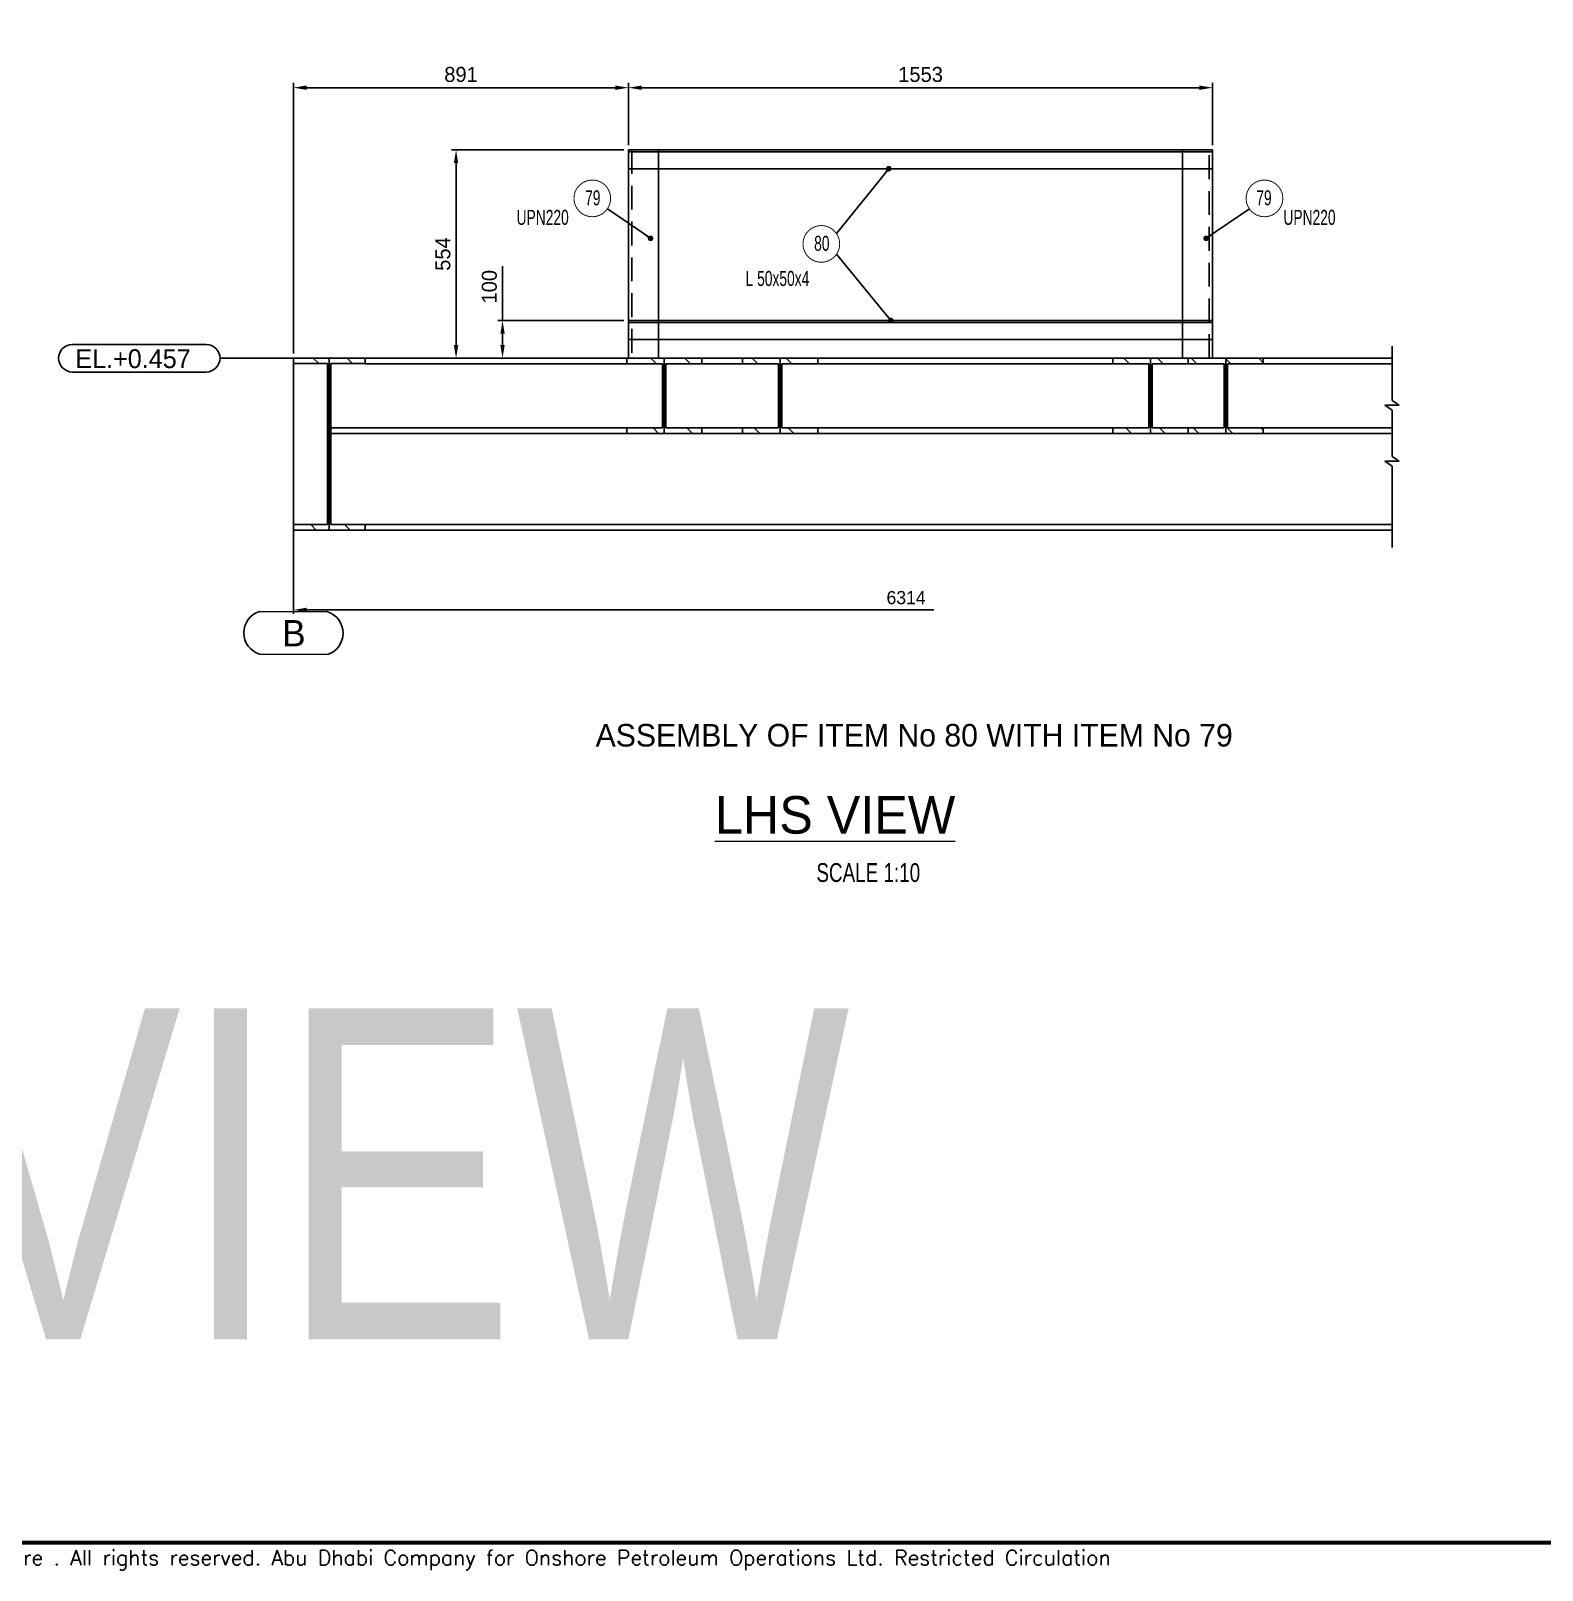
# Model space of a CAD drawing. Header units: millimetres. Extents: x 0 to 16187, y -20471 to 6290.
# Drawn here: x 5937.8 to 6339.7, y 3874.1 to 4283.5 of the extents above; entities that cross this region are included whole.
import ezdxf
from ezdxf.enums import TextEntityAlignment as Align

# ---------------------------------------------------------------- set-up
doc = ezdxf.new("R2018")
doc.units = ezdxf.units.MM
doc.header["$PDSIZE"] = -1
doc.linetypes.add('HIDDEN', pattern=[9.525, 6.35, -3.175])
doc.layers.add('BORDER1', color=3, linetype='Continuous')
doc.layers.add('BORDER2', color=7, linetype='Continuous')
doc.styles.add('ROMANC', font='ROMANC', dxfattribs={"height": 5})
doc.styles.add('ROMAND-1', font='ic-romand.shx')
doc.styles.add('ROMANS', font='ROMANS.shx', dxfattribs={"width": 0.8})
doc.styles.add('ROMANT', font='ROMANT', dxfattribs={"height": 4})
doc.styles.add('SLDTEXTSTYLE0', font='TXT', dxfattribs={"width": 0.75})
doc.styles.add('SLDTEXTSTYLE2', font='TXT', dxfattribs={"width": 0.686449})
doc.dimstyles.new('AM_ISO', dxfattribs={"dimtxt": 3.5, "dimasz": 3.5, "dimexe": 1, "dimexo": 1, "dimgap": 1.5, "dimtad": 1, "dimdsep": 46, "dimtxsty": 'Standard', "dimcen": 0, "dimclrd": 1, "dimclre": 1, "dimclrt": 1, "dimadec": 0, "dimazin": 2, "dimtp": 0.1, "dimtm": 0.1, "dimtfac": 0.71, "dimtdec": 3, "dimtmove": 0, "dimatfit": 3, "dimfxl": 1, "dimlwd": -1, "dimlwe": -1, "dimarcsym": 1})
doc.dimstyles.new('AM_ISO$7', dxfattribs={"dimtxt": 3.5, "dimasz": 3.5, "dimexe": 1, "dimexo": 1, "dimgap": 1.5, "dimtad": 1, "dimtoh": 1, "dimdsep": 46, "dimtxsty": 'Standard', "dimcen": 0, "dimclrd": 1, "dimclre": 1, "dimclrt": 1, "dimadec": 0, "dimazin": 2, "dimtp": 0.1, "dimtm": 0.1, "dimtfac": 0.71, "dimtdec": 3, "dimtmove": 0, "dimatfit": 3, "dimfxl": 1, "dimlwd": -1, "dimlwe": -1, "dimarcsym": 1})
pattern_1 = [(135, (8009.118, 5702.5), (-4.490128, -4.490128), [])]

# ---------------------------------------------------------------- blocks, each defined once
blk = doc.blocks.new('*U609')
at = {"layer": 'BORDER1', "color": 154, "true_color": 0x1859a9, "const_width": 1}
blk.add_lwpolyline([(1.81, 811), (1144, 811), (1144, 0), (0, 0), (0, 811)], close=True, dxfattribs=at)
at = {"layer": 'BORDER2', "color": 154, "true_color": 0x1859a9, "style": 'ROMANS'}
blk.add_text('2017 ADNOC Onshore . All rights reserved. Abu Dhabi Company for Onshore Petroleum Operations Ltd. Restricted Circulation', height=4, dxfattribs=at).set_placement((489.5, -2), align=Align.TOP_CENTER)
at = {"layer": 'BORDER2', "flags": 8}
for tag, height, style, p in [('REV-A', 3.24, 'ROMANS', (986.93, 140.25)), ('RE-A', 8.06, 'ROMANT', (1084.63, 7.17))]:
    blk.add_attdef(tag, text='', height=height, dxfattribs=dict(at, style=style)).set_placement(p, align=Align.CENTER)
at = {"layer": 'BORDER2', "style": 'ROMANS', "width": 3.830216}
blk.add_attdef('DATE-A', text='', height=3.24, dxfattribs=at).set_placement((995.51, 140.25), (1008.51, 140.25), align=Align.FIT)
at = {"layer": 'BORDER2'}
for tag, height, style, p in [('DRN-A', 3.24, 'ROMANS', (1018.38, 140.25)), ('CHD-A', 3.24, 'ROMANS', (1032.35, 140.25)), ('APD-A', 3.24, 'ROMANS', (1046.64, 140.25)), ('CONS_CONT_VEND', 4.2, 'ROMANC', (1061.39, 72.83))]:
    blk.add_attdef(tag, text='', height=height, dxfattribs=dict(at, style=style)).set_placement(p, align=Align.CENTER)
at = {"layer": 'BORDER2', "style": 'ROMANS', "width": 0.8}
for tag, p, height in [('1:X', (997.23, 122.55), 3.5), ('LOC', (1042.74, 122.55), 3.5), ('PROJ_NO', (1118.64, 122.55), 3.5), ('CONS_DRG_NO', (1011, 63), 3)]:
    blk.add_attdef(tag, p, '', height=height, dxfattribs=at)
at = {"layer": 'BORDER2', "lineweight": 30, "width": 0.8, "flags": 104}
blk.add_attdef('COMMENTS-A', text='', height=2.2, dxfattribs=at).set_placement((1055.21, 142.07), align=Align.MIDDLE_LEFT)
at = {"layer": 'BORDER2', "style": 'ROMANS', "width": 0.8}
for tag, p in [('PROJECT_TITLE_1', (1061.07, 55.35)), ('PROJECT_TITLE_2', (1061.07, 49.3))]:
    blk.add_attdef(tag, text='', height=3.5, dxfattribs=at).set_placement(p, align=Align.MIDDLE)
at = {"layer": 'BORDER2', "style": 'ROMANT', "width": 0.8}
for tag, p in [('DRG_TITLE_1', (1061.07, 36.31)), ('DRG_TITLE_2', (1061.07, 28.31)), ('DRG_TITLE_3', (1061.07, 20.31))]:
    blk.add_attdef(tag, text='', height=5, dxfattribs=at).set_placement(p, align=Align.CENTER)
at = {"layer": 'BORDER2', "style": 'ROMANT'}
for tag, p in [('AR', (995, 7.17)), ('PA', (1011.74, 7.17)), ('DC', (1028.45, 7.17)), ('TS', (1120.84, 7.17))]:
    blk.add_attdef(tag, p, '', height=8.06, dxfattribs=at)
for tag, p in [('SRNO', (1074.7, 7.17)), ('SH', (1115.8, 7.18))]:
    blk.add_attdef(tag, text='', height=8.06, dxfattribs=at).set_placement(p, align=Align.RIGHT)
at = {"layer": 'BORDER2', "style": 'ROMANS', "flags": 2}
blk.add_attdef('TB_VERSION', text='', height=2, dxfattribs=at).set_placement((1, -1), align=Align.TOP_LEFT)
blk = doc.blocks.new('A$7E9318A251333')
at = {"color": 1}
blk.add_line((13.2, 77.37), (13.2, 11.43), dxfattribs=at)
at = {"color": 1, "ltscale": 0.2}
blk.add_line((4.15, 11.48), (22.25, 11.39), dxfattribs=at)
at = {"color": 1, "linetype": 'Continuous', "lineweight": 25}
blk.add_line((4.14, 0.09), (22.29, 0.01), dxfattribs=at)
at = {"color": 1, "ltscale": 0.2}
for centre, radius, start, end in [((5.98, 5.79), 5.98, 107.869, 252.0246), ((20.4, 5.69), 5.99, 287.9651, 71.9697)]:
    blk.add_arc(centre, radius, start, end, dxfattribs=at)
at = {"color": 1, "linetype": 'Continuous', "lineweight": 25}
blk.add_text('B', height=7, rotation=359.9537, dxfattribs=at).set_placement((10.17, 2.17))
blk = doc.blocks.new('A$7E9319A1D3A3DF')
at = {"color": 7, "linetype": 'Continuous', "lineweight": 25}
for p, q in [((3.67, 7.35), (39.25, 7.35)), ((3.67, 0), (39.25, 0))]:
    blk.add_line(p, q, dxfattribs=at)
blk.add_line((94.91, 3.67), (42.92, 3.67))
for centre, start, end in [((3.67, 3.67), 90, 270), ((39.25, 3.67), 270, 90)]:
    blk.add_arc(centre, 3.67, start, end, dxfattribs=at)
blk.add_text('EL.+0.457', height=5, dxfattribs=at).set_placement((4.45, 1.05))
blk = doc.blocks.new('*D5681')
at = {"color": 1, "linetype": 'ByBlock'}
for p, q in [((6007.62, 4197.7), (6007.62, 4269.64)), ((6093.22, 4268.39), (6011.12, 4268.39)), ((6096.72, 4253.1), (6096.72, 4269.64))]:
    blk.add_line(p, q, dxfattribs=at)
at = {"color": 1}
for points in [[(6011.12, 4268.97), (6011.12, 4267.8), (6007.62, 4268.39)], [(6093.22, 4267.8), (6093.22, 4268.97), (6096.72, 4268.39)]]:
    blk.add_solid(points, dxfattribs=at)
at = {"layer": 'Defpoints', "color": 0}
for p in [(6007.62, 4268.39), (6096.72, 4251.85), (6007.62, 4196.45)]:
    blk.add_point(p, dxfattribs=at)
at = {"color": 1, "insert": (6052.17, 4271.89), "char_height": 4, "attachment_point": 5}
blk.add_mtext('891', dxfattribs=at)
blk = doc.blocks.new('*D5686')
at = {"color": 1, "linetype": 'ByBlock'}
for p, q in [((6096.72, 4253.1), (6096.72, 4269.64)), ((6100.22, 4268.39), (6248.52, 4268.39)), ((6252.02, 4253.1), (6252.02, 4269.64))]:
    blk.add_line(p, q, dxfattribs=at)
at = {"color": 1}
for points in [[(6100.22, 4268.97), (6100.22, 4267.8), (6096.72, 4268.39)], [(6248.52, 4267.8), (6248.52, 4268.97), (6252.02, 4268.39)]]:
    blk.add_solid(points, dxfattribs=at)
at = {"layer": 'Defpoints', "color": 0}
for p in [(6252.02, 4268.39), (6096.72, 4251.85), (6252.02, 4251.85)]:
    blk.add_point(p, dxfattribs=at)
at = {"color": 1, "insert": (6174.37, 4271.89), "char_height": 4, "attachment_point": 5}
blk.add_mtext('1553', dxfattribs=at)
blk = doc.blocks.new('*D5687')
at = {"color": 1, "linetype": 'ByBlock'}
for p, q in [((6095.47, 4251.85), (6049.6, 4251.85)), ((6050.85, 4199.95), (6050.85, 4248.35)), ((6052.95, 4196.45), (6049.6, 4196.45))]:
    blk.add_line(p, q, dxfattribs=at)
at = {"color": 1}
for points in [[(6051.43, 4248.35), (6050.26, 4248.35), (6050.85, 4251.85)], [(6050.26, 4199.95), (6051.43, 4199.95), (6050.85, 4196.45)]]:
    blk.add_solid(points, dxfattribs=at)
at = {"layer": 'Defpoints', "color": 0}
for p in [(6050.85, 4251.85), (6096.72, 4251.85), (6054.2, 4196.45)]:
    blk.add_point(p, dxfattribs=at)
at = {"color": 1, "insert": (6047.35, 4224.15), "char_height": 4, "attachment_point": 5, "rotation": 90}
blk.add_mtext('554', dxfattribs=at)
blk = doc.blocks.new('*D5688')
at = {"color": 1, "linetype": 'ByBlock'}
for p, q in [((6063.21, 4206.45), (6063.21, 4220.95)), ((6095.47, 4206.45), (6061.96, 4206.45)), ((6063.21, 4199.95), (6063.21, 4202.95)), ((6064.15, 4196.45), (6064.46, 4196.45))]:
    blk.add_line(p, q, dxfattribs=at)
at = {"color": 1}
for points in [[(6063.79, 4202.95), (6062.63, 4202.95), (6063.21, 4206.45)], [(6062.63, 4199.95), (6063.79, 4199.95), (6063.21, 4196.45)]]:
    blk.add_solid(points, dxfattribs=at)
at = {"layer": 'Defpoints', "color": 0}
for p in [(6063.21, 4206.45), (6096.72, 4206.45), (6062.9, 4196.45)]:
    blk.add_point(p, dxfattribs=at)
at = {"color": 1, "insert": (6059.71, 4215.45), "char_height": 4, "attachment_point": 5, "rotation": 90}
blk.add_mtext('100', dxfattribs=at)
blk = doc.blocks.new('*D5689')
at = {"color": 1, "linetype": 'ByBlock'}
for p, q in [((6007.62, 4149.75), (6007.62, 4128.5)), ((6011.12, 4129.5), (6177.86, 4129.5))]:
    blk.add_line(p, q, dxfattribs=at)
at = {"color": 1}
blk.add_solid([(6011.12, 4130.09), (6011.12, 4128.92), (6007.62, 4129.5)], dxfattribs=at)
at = {"layer": 'Defpoints', "color": 0}
for p in [(6007.62, 4150.75), (6333.43, 4150.75), (6333.43, 4129.5)]:
    blk.add_point(p, dxfattribs=at)
at = {"color": 1, "insert": (6170.52, 4132.75), "char_height": 3.5, "attachment_point": 5}
blk.add_mtext('6314', dxfattribs=at)

msp = doc.modelspace()

# ---------------------------------------------------------------- hatches: boundary and pattern name
at = {"linetype": 'Continuous', "lineweight": 18}
h = msp.add_hatch(dxfattribs=at)
h.set_pattern_fill('ANSI31', scale=2, angle=90, style=0)
h.set_pattern_definition(pattern_1)
h.paths.add_polyline_path([(6007.61907, 4150.74776), (6017.13907, 4150.74776), (6017.13907, 4196.44776), (6007.61907, 4196.44776), (6007.61907, 4194.99776), (6016.68907, 4194.99776), (6016.68907, 4152.19776), (6007.61907, 4152.19776)], flags=0)
h = msp.add_hatch(dxfattribs=at)
h.set_pattern_fill('ANSI31', scale=2, angle=90, style=0)
h.set_pattern_definition(pattern_1)
h.paths.add_polyline_path([(6026.65907, 4150.74776), (6026.65907, 4152.19776), (6017.58907, 4152.19776), (6017.58907, 4194.99776), (6026.65907, 4194.99776), (6026.65907, 4196.44776), (6017.13907, 4196.44776), (6017.13907, 4150.74776)], flags=0)
h = msp.add_hatch(dxfattribs=at)
h.set_pattern_fill('ANSI31', scale=2, angle=90, style=0)
h.set_pattern_definition(pattern_1)
h.paths.add_polyline_path([(6096.21907, 4176.44776), (6106.21907, 4176.44776), (6106.21907, 4196.44776), (6096.21907, 4196.44776), (6096.21907, 4194.94776), (6105.76907, 4194.94776), (6105.76907, 4177.94776), (6096.21907, 4177.94776)], flags=0)
h = msp.add_hatch(dxfattribs=at)
h.set_pattern_fill('ANSI31', scale=2, angle=90, style=0)
h.set_pattern_definition(pattern_1)
h.paths.add_polyline_path([(6106.21907, 4176.44776), (6116.21907, 4176.44776), (6116.21907, 4177.94776), (6106.66907, 4177.94776), (6106.66907, 4194.94776), (6116.21907, 4194.94776), (6116.21907, 4196.44776), (6106.21907, 4196.44776)], flags=0)
h = msp.add_hatch(dxfattribs=at)
h.set_pattern_fill('ANSI31', scale=2, angle=90, style=0)
h.set_pattern_definition(pattern_1)
h.paths.add_polyline_path([(6136.56907, 4194.94776), (6136.56907, 4177.94776), (6127.01907, 4177.94776), (6127.01907, 4176.44776), (6137.01907, 4176.44776), (6137.01907, 4196.44776), (6127.01907, 4196.44776), (6127.01907, 4194.94776)], flags=0)
h = msp.add_hatch(dxfattribs=at)
h.set_pattern_fill('ANSI31', scale=2, angle=90, style=0)
h.set_pattern_definition(pattern_1)
h.paths.add_polyline_path([(6147.01907, 4196.44776), (6137.01907, 4196.44776), (6137.01907, 4176.44776), (6147.01907, 4176.44776), (6147.01907, 4177.94776), (6137.46907, 4177.94776), (6137.46907, 4194.94776), (6147.01907, 4194.94776)], flags=0)
h = msp.add_hatch(dxfattribs=at)
h.set_pattern_fill('ANSI31', scale=2, angle=90, style=0)
h.set_pattern_definition(pattern_1)
h.paths.add_polyline_path([(6225.51907, 4176.44776), (6235.51907, 4176.44776), (6235.51907, 4196.44776), (6225.51907, 4196.44776), (6225.51907, 4194.94776), (6235.06907, 4194.94776), (6235.06907, 4177.94776), (6225.51907, 4177.94776)], flags=0)
h = msp.add_hatch(dxfattribs=at)
h.set_pattern_fill('ANSI31', scale=2, angle=90, style=0)
h.set_pattern_definition(pattern_1)
h.paths.add_polyline_path([(6235.51907, 4196.44776), (6235.51907, 4176.44776), (6245.51907, 4176.44776), (6245.51907, 4177.94776), (6235.96907, 4177.94776), (6235.96907, 4194.94776), (6245.51907, 4194.94776), (6245.51907, 4196.44776)], flags=0)
h = msp.add_hatch(dxfattribs=at)
h.set_pattern_fill('ANSI31', scale=2, angle=90, style=0)
h.set_pattern_definition(pattern_1)
h.paths.add_polyline_path([(6255.06907, 4194.94776), (6255.06907, 4177.94776), (6245.51907, 4177.94776), (6245.51907, 4176.44776), (6255.51907, 4176.44776), (6255.51907, 4196.44776), (6245.51907, 4196.44776), (6245.51907, 4194.94776)], flags=0)
h = msp.add_hatch(dxfattribs=at)
h.set_pattern_fill('ANSI31', scale=2, angle=90, style=0)
h.set_pattern_definition(pattern_1)
h.paths.add_polyline_path([(6265.51907, 4196.44776), (6255.51907, 4196.44776), (6255.51907, 4176.44776), (6265.51907, 4176.44776), (6265.51907, 4177.94776), (6255.96907, 4177.94776), (6255.96907, 4194.94776), (6265.51907, 4194.94776)], flags=0)

# ---------------------------------------------------------------- linework, layer by layer
at = {"color": 7, "linetype": 'Continuous', "lineweight": 25}
for p, q in [((6097.61907, 4251.84776), (6096.71907, 4251.84776)), ((6096.71907, 4196.44776), (6096.71907, 4251.84776)), ((6097.61907, 4251.84776), (6104.71907, 4251.84776)), ((6244.01907, 4251.84776), (6251.11907, 4251.84776)), ((6252.01907, 4251.84776), (6251.11907, 4251.84776)), ((6252.01907, 4251.84776), (6252.01907, 4196.44776)), ((6104.71907, 4246.84776), (6104.71907, 4206.44776)), ((6244.01907, 4246.84776), (6244.01907, 4206.44776)), ((6104.71907, 4201.44776), (6104.71907, 4196.44776)), ((6244.01907, 4201.44776), (6244.01907, 4196.44776)), ((6007.61907, 4194.99776), (6007.61907, 4196.44776)), ((6007.61907, 4196.44776), (6017.13907, 4196.44776)), ((6016.68907, 4194.99776), (6007.61907, 4194.99776)), ((6016.68907, 4152.19776), (6016.68907, 4194.99776)), ((6017.13907, 4196.44776), (6017.13907, 4150.74776)), ((6017.13907, 4196.44776), (6026.65907, 4196.44776)), ((6026.65907, 4194.99776), (6017.58907, 4194.99776)), ((6017.58907, 4194.99776), (6017.58907, 4152.19776)), ((6026.65907, 4196.44776), (6026.65907, 4194.99776)), ((6096.21907, 4194.94776), (6096.21907, 4196.44776)), ((6096.21907, 4196.44776), (6106.21907, 4196.44776)), ((6105.76907, 4194.94776), (6096.21907, 4194.94776)), ((6097.61907, 4196.44776), (6096.71907, 4196.44776)), ((6105.76907, 4177.94776), (6105.76907, 4194.94776)), ((6106.21907, 4196.44776), (6106.21907, 4176.44776)), ((6106.21907, 4196.44776), (6116.21907, 4196.44776)), ((6116.21907, 4194.94776), (6106.66907, 4194.94776)), ((6106.66907, 4194.94776), (6106.66907, 4177.94776)), ((6116.21907, 4196.44776), (6116.21907, 4194.94776)), ((6127.01907, 4194.94776), (6127.01907, 4196.44776)), ((6127.01907, 4196.44776), (6137.01907, 4196.44776)), ((6136.56907, 4194.94776), (6127.01907, 4194.94776)), ((6136.56907, 4177.94776), (6136.56907, 4194.94776)), ((6137.01907, 4196.44776), (6147.01907, 4196.44776)), ((6137.01907, 4176.44776), (6137.01907, 4196.44776)), ((6147.01907, 4194.94776), (6137.46907, 4194.94776)), ((6137.46907, 4194.94776), (6137.46907, 4177.94776)), ((6147.01907, 4196.44776), (6147.01907, 4194.94776)), ((6225.51907, 4194.94776), (6225.51907, 4196.44776)), ((6225.51907, 4196.44776), (6235.51907, 4196.44776)), ((6235.06907, 4194.94776), (6225.51907, 4194.94776)), ((6235.06907, 4177.94776), (6235.06907, 4194.94776)), ((6235.51907, 4196.44776), (6245.51907, 4196.44776)), ((6235.51907, 4176.44776), (6235.51907, 4196.44776)), ((6245.51907, 4194.94776), (6235.96907, 4194.94776)), ((6235.96907, 4194.94776), (6235.96907, 4177.94776)), ((6245.51907, 4196.44776), (6245.51907, 4194.94776)), ((6245.51907, 4196.44776), (6255.51907, 4196.44776)), ((6255.06907, 4194.94776), (6245.51907, 4194.94776)), ((6255.06907, 4177.94776), (6255.06907, 4194.94776)), ((6255.51907, 4196.44776), (6265.51907, 4196.44776)), ((6255.51907, 4176.44776), (6255.51907, 4196.44776)), ((6265.51907, 4194.94776), (6255.96907, 4194.94776)), ((6255.96907, 4194.94776), (6255.96907, 4177.94776)), ((6265.51907, 4196.44776), (6265.51907, 4194.94776)), ((6096.21907, 4176.44776), (6096.21907, 4177.94776)), ((6096.21907, 4177.94776), (6105.76907, 4177.94776)), ((6106.21907, 4176.44776), (6096.21907, 4176.44776)), ((6116.21907, 4176.44776), (6106.21907, 4176.44776)), ((6106.66907, 4177.94776), (6116.21907, 4177.94776)), ((6116.21907, 4177.94776), (6116.21907, 4176.44776)), ((6127.01907, 4176.44776), (6127.01907, 4177.94776)), ((6127.01907, 4177.94776), (6136.56907, 4177.94776)), ((6137.01907, 4176.44776), (6127.01907, 4176.44776)), ((6147.01907, 4176.44776), (6137.01907, 4176.44776)), ((6137.46907, 4177.94776), (6147.01907, 4177.94776)), ((6147.01907, 4177.94776), (6147.01907, 4176.44776)), ((6225.51907, 4176.44776), (6225.51907, 4177.94776)), ((6225.51907, 4177.94776), (6235.06907, 4177.94776)), ((6235.51907, 4176.44776), (6225.51907, 4176.44776)), ((6245.51907, 4176.44776), (6235.51907, 4176.44776)), ((6235.96907, 4177.94776), (6245.51907, 4177.94776)), ((6245.51907, 4177.94776), (6245.51907, 4176.44776)), ((6245.51907, 4177.94776), (6255.06907, 4177.94776)), ((6255.51907, 4176.44776), (6245.51907, 4176.44776)), ((6265.51907, 4176.44776), (6255.51907, 4176.44776)), ((6255.96907, 4177.94776), (6265.51907, 4177.94776)), ((6265.51907, 4177.94776), (6265.51907, 4176.44776)), ((6007.61907, 4150.74776), (6007.61907, 4152.19776)), ((6007.61907, 4152.19776), (6016.68907, 4152.19776)), ((6017.58907, 4152.19776), (6026.65907, 4152.19776)), ((6026.65907, 4152.19776), (6026.65907, 4150.74776)), ((6017.13907, 4150.74776), (6007.61907, 4150.74776)), ((6026.65907, 4150.74776), (6017.13907, 4150.74776))]:
    msp.add_line(p, q, dxfattribs=at)
for p, q in [((6096.71907, 4251.84776), (6252.01907, 4251.84776)), ((6096.71907, 4251.34776), (6252.01907, 4251.34776)), ((6096.71907, 4246.84776), (6252.01907, 4246.84776)), ((6096.71907, 4206.44776), (6252.01907, 4206.44776)), ((6096.71907, 4205.94776), (6252.01907, 4205.94776)), ((6096.71907, 4201.44776), (6252.01907, 4201.44776)), ((6299.77356, 4185.2089), (6299.77356, 4199.64082)), ((6026.65907, 4196.44776), (6299.77356, 4196.44776)), ((6026.65907, 4194.99776), (6026.65907, 4194.94776)), ((6096.21907, 4194.94776), (6026.65907, 4194.94776)), ((6116.21907, 4194.94776), (6127.01907, 4194.94776)), ((6147.01907, 4194.94776), (6225.51907, 4194.94776)), ((6265.51907, 4194.94776), (6299.77356, 4194.94776)), ((6301.6415, 4183.95443), (6299.77356, 4185.2089)), ((6299.77356, 4182.64043), (6297.80603, 4183.95443)), ((6297.80603, 4183.95443), (6301.6415, 4183.95443)), ((6299.77356, 4170.33784), (6299.77356, 4182.64043)), ((6096.21907, 4177.94776), (6017.58907, 4177.94776)), ((6096.21907, 4176.44776), (6017.58907, 4176.44776)), ((6116.21907, 4177.94776), (6127.01907, 4177.94776)), ((6116.21907, 4176.44776), (6127.01907, 4176.44776)), ((6147.01907, 4177.94776), (6225.51907, 4177.94776)), ((6147.01907, 4176.44776), (6225.51907, 4176.44776)), ((6265.51907, 4177.94776), (6299.77356, 4177.94776)), ((6299.77356, 4176.44776), (6265.51907, 4176.44776)), ((6299.77356, 4167.76937), (6297.80603, 4169.08336)), ((6297.80603, 4169.08336), (6301.6415, 4169.08336)), ((6301.6415, 4169.08336), (6299.77356, 4170.33784)), ((6299.77356, 4167.76937), (6299.77356, 4146.07616)), ((6299.77356, 4152.19776), (6026.65907, 4152.19776)), ((6026.65907, 4150.74776), (6299.77356, 4150.74776))]:
    msp.add_line(p, q)
at = {"color": 2, "linetype": 'HIDDEN'}
for p, q in [((6097.61907, 4251.84776), (6097.61907, 4196.44776)), ((6104.71907, 4251.84776), (6104.71907, 4246.84776)), ((6244.01907, 4251.84776), (6244.01907, 4246.84776)), ((6251.11907, 4196.44776), (6251.11907, 4251.84776)), ((6104.71907, 4206.44776), (6104.71907, 4201.44776)), ((6244.01907, 4206.44776), (6244.01907, 4201.44776))]:
    msp.add_line(p, q, dxfattribs=at)
at = {"color": 4}
for points in [[(6091.95436, 4238.9507, 0.25, 0.25, 1), (6082.20436, 4238.9507, 0.25, 0.25, 1)], [(6260.94709, 4238.9507, 0.25, 0.25, -1), (6270.69709, 4238.9507, 0.25, 0.25, -1)], [(6152.8559, 4226.84013, 0.25, 0.25, 1), (6143.1059, 4226.84013, 0.25, 0.25, 1)]]:
    msp.add_lwpolyline(points, format="xyseb", close=True, dxfattribs=at)

# ---------------------------------------------------------------- block references
for name, p in [('A$7E9319A1D3A3DF', (5945.15942, 4192.77276)), ('A$7E9318A251333', (5994.41757, 4117.62797))]:
    msp.add_blockref(name, p)
at = {"layer": 'BORDER1'}
ref = msp.add_blockref('*U609', (4127.45492, 3881.44049), dxfattribs=at)
lines = msp.add_mtext('\\W0.80000;ISSUED FOR REVIEW\\P', dxfattribs={"layer": 'BORDER2', "insert": (5182.66488, 4023.51493), "char_height": 88, "attachment_point": 1})
ref.add_attrib('COMMENTS-A', '', (5182.66488, 4023.51493), dxfattribs={"flags": 104}).embed_mtext(lines)
msp.add_blockref('*U609', (5564.09849, 3881.44049), dxfattribs=at)

# ---------------------------------------------------------------- texts
at = {"color": 4, "style": 'SLDTEXTSTYLE2', "width": 0.686449}
for s, p in [('79', (6087.21254, 4239.10508)), ('79', (6265.68892, 4239.10508)), ('80', (6148.11408, 4226.99451))]:
    msp.add_text(s, height=4, dxfattribs=at).set_placement(p, align=Align.MIDDLE_CENTER)
for s, p in [('UPN220', (6066.93787, 4231.90365)), ('UPN220', (6270.8617, 4231.90365)), ('L 50x50x4', (6127.83941, 4215.65617))]:
    msp.add_text(s, height=4, dxfattribs=at).set_placement(p)
at = {"color": 7, "lineweight": 0, "style": 'ROMAND-1'}
msp.add_text('%%ULHS VIEW', height=10, dxfattribs=at).set_placement((6119.6987, 4069.99732))
at = {"color": 7, "lineweight": 0, "insert": (6172.67725, 4099.16991), "char_height": 6, "attachment_point": 2, "style": 'ROMAND-1'}
msp.add_mtext('ASSEMBLY OF ITEM No 80 WITH ITEM No 79', dxfattribs=at)
at = {"color": 7, "linetype": 'Continuous', "lineweight": 0, "insert": (6160.46935, 4062.15241), "char_height": 5, "attachment_point": 2, "style": 'SLDTEXTSTYLE0'}
msp.add_mtext('SCALE 1:10', dxfattribs=at)

# ---------------------------------------------------------------- dimensions: what is measured, and where the dimension line sits
for base, p2, picture, middle in [((6007.61907, 4268.38517), (6007.61907, 4196.44776), '*D5681', (6052.16907, 4268.38517)), ((6252.01907, 4268.38517), (6252.01907, 4251.84776), '*D5686', (6174.36907, 4268.38517))]:
    dim = msp.add_linear_dim(base=base, p1=(6096.71907, 4251.84776), p2=p2, dimstyle='AM_ISO', override={"dimtxt": 4, "dimexe": 1.25, "dimexo": 1.25, "dimlfac": 10})
    dim.commit()
    dim.dimension.update_dxf_attribs({"geometry": picture, "text_midpoint": middle, "dimtype": 160})
for base, p1, p2, picture, middle in [((6050.84674, 4251.84776), (6054.19639, 4196.44776), (6096.71907, 4251.84776), '*D5687', (6050.84674, 4224.14776)), ((6063.21149, 4206.44776), (6062.89619, 4196.44776), (6096.71907, 4206.44776), '*D5688', (6063.21149, 4215.44776))]:
    dim = msp.add_linear_dim(base=base, p1=p1, p2=p2, angle=90, dimstyle='AM_ISO', override={"dimtxt": 4, "dimexe": 1.25, "dimexo": 1.25, "dimlfac": 10})
    dim.commit()
    dim.dimension.update_dxf_attribs({"geometry": picture, "text_midpoint": middle, "dimtype": 160})
dim = msp.add_linear_dim(base=(6333.4278, 4129.50319), p1=(6007.61907, 4150.74776), p2=(6333.4278, 4150.74776), text='6314', dimstyle='AM_ISO', override={"dimtxt": 3.5, "dimtxsty": 'Standard', "dimse2": 1, "dimsd1": 0, "dimsd2": 1})
dim.commit()
dim.dimension.update_dxf_attribs({"geometry": '*D5689', "text_midpoint": (6170.52344, 4132.75319)})

# ---------------------------------------------------------------- leaders
at = {"color": 2}
for points in [[(6165.90848, 4246.84776), (6152.00188, 4229.59647)], [(6102.57644, 4228.32758), (6091.10033, 4236.19436)], [(6250.32501, 4228.32758), (6261.80112, 4236.19436)], [(6166.49618, 4206.44776), (6152.00188, 4224.08379)]]:
    msp.add_leader(points, dimstyle='AM_ISO$7', override={"dimasz": 1.5, "dimldrblk": 'Dot'}, dxfattribs=at)

doc.saveas('drawing.dxf')
